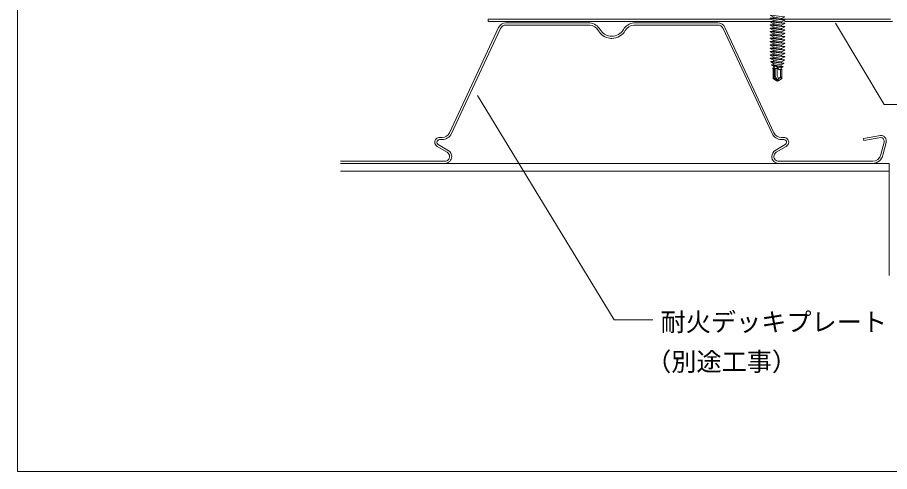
# Model space of a CAD drawing. Units: millimetres, scale not verified. Extents: x -405 to 405, y -283 to 276.
# Drawn here: x -405 to 11, y -264 to -47.3 of the extents above; entities that cross this region are included whole.
import ezdxf
from ezdxf.enums import TextEntityAlignment as Align

# ---------------------------------------------------------------- set-up
doc = ezdxf.new("R2010")
doc.units = ezdxf.units.MM
doc.header["$LTSCALE"] = 3
for name, color, linetype, lineweight in [('1-0_芯・寸法線', 7, 'Continuous', 9), ('1-6_アンカー類', 4, 'Continuous', 9), ('1-9_下地鋼板', 1, 'Continuous', 9), ('1-A_元図・躯体', 7, 'Continuous', 9), ('F-F', 7, 'Continuous', 9)]:
    doc.layers.add(name, color=color, linetype=linetype, lineweight=lineweight)
doc.styles.add('ＭＳ ゴシック', font='')
doc.styles.get('ＭＳ ゴシック').set_extended_font_data('MS Gothic')

msp = doc.modelspace()

# ---------------------------------------------------------------- linework, layer by layer
at = {"layer": '1-0_芯・寸法線'}
for points in [[(-14.836, -50.105), (8.47, -88.913), (27.286, -88.913)], [(-185.584, -84.514), (-120.397, -191.678), (-101.922, -191.678)]]:
    msp.add_lwpolyline(points, dxfattribs=at)
at = {"layer": '1-6_アンカー類'}
for p, q in [((-45.908, -47.723), (-45.908, -47.873)), ((-45.908, -49.313), (-45.908, -49.462)), ((-40.458, -47.849), (-40.458, -48.35)), ((-40.458, -49.439), (-40.458, -49.941)), ((-45.908, -50.903), (-45.908, -51.053)), ((-45.908, -52.493), (-45.908, -52.643)), ((-40.458, -51.029), (-40.458, -51.53)), ((-40.458, -52.619), (-40.458, -53.12)), ((-45.908, -54.083), (-45.908, -54.233)), ((-45.908, -55.673), (-45.908, -55.823)), ((-45.908, -57.263), (-45.908, -57.413)), ((-40.458, -54.208), (-40.458, -54.71)), ((-40.458, -55.799), (-40.458, -56.3)), ((-40.458, -57.389), (-40.458, -57.891)), ((-45.908, -58.852), (-45.908, -59.003)), ((-45.908, -60.443), (-45.908, -60.593)), ((-45.908, -62.033), (-45.908, -62.182)), ((-40.458, -58.979), (-40.458, -59.48)), ((-40.458, -60.569), (-40.458, -61.07)), ((-40.458, -62.159), (-40.458, -62.661)), ((-45.908, -63.623), (-45.908, -63.773)), ((-45.908, -65.213), (-45.908, -65.363)), ((-40.458, -63.749), (-40.458, -64.251)), ((-40.458, -65.339), (-40.458, -65.84)), ((-45.908, -66.803), (-45.908, -66.953)), ((-45.656, -68.393), (-45.656, -68.543)), ((-45.338, -69.983), (-45.338, -70.133)), ((-40.569, -68.528), (-40.611, -69.036)), ((-44.811, -71.554), (-44.674, -71.906)), ((-44.558, -76.449), (-44.558, -72.204)), ((-44.208, -70.733), (-44.208, -71.501)), ((-44.058, -76.189), (-44.058, -72.016)), ((-43.795, -70.817), (-44.045, -71.539)), ((-42.106, -71.704), (-43.914, -71.704)), ((-40.958, -75.401), (-40.958, -72.204)), ((-40.359, -76.449), (-40.359, -72.204)), ((-41.361, -76.175), (-41.429, -76.222))]:
    msp.add_line(p, q, dxfattribs=at)
for points in [[(-40.94, -48.295), (-44.459, -47.596), (-44.459, -47.054), (-40.458, -47.849), (-39.008, -47.078), (-45.908, -46.283), (-44.459, -47.054)], [(-44.459, -47.596), (-45.908, -47.723), (-39.008, -48.518), (-39.008, -48.668)], [(-40.94, -49.885), (-44.459, -49.185), (-44.459, -48.644), (-40.458, -49.439), (-39.008, -48.668), (-45.908, -47.873), (-44.459, -48.644)], [(-44.459, -49.185), (-45.908, -49.313), (-39.008, -50.108), (-39.008, -50.258)], [(-40.94, -51.475), (-44.459, -50.776), (-44.459, -50.233), (-40.458, -51.029), (-39.008, -50.258), (-45.908, -49.462), (-44.459, -50.233)], [(-44.459, -50.776), (-45.908, -50.903), (-39.008, -51.698), (-39.008, -51.848)], [(-40.94, -53.065), (-44.459, -52.366), (-44.459, -51.824), (-40.458, -52.619), (-39.008, -51.848), (-45.908, -51.053), (-44.459, -51.824)], [(-44.459, -52.366), (-45.908, -52.493), (-39.008, -53.288), (-39.008, -53.437)], [(-40.94, -54.655), (-44.459, -53.956), (-44.459, -53.414), (-40.458, -54.208), (-39.008, -53.437), (-45.908, -52.643), (-44.459, -53.414)], [(-44.459, -53.956), (-45.908, -54.083), (-39.008, -54.877), (-39.008, -55.028)], [(-40.94, -56.245), (-44.459, -55.546), (-44.459, -55.004), (-40.458, -55.799), (-39.008, -55.028), (-45.908, -54.233), (-44.459, -55.004)], [(-44.459, -55.546), (-45.908, -55.673), (-39.008, -56.468), (-39.008, -56.618)], [(-40.94, -57.835), (-44.459, -57.136), (-44.459, -56.594), (-40.458, -57.389), (-39.008, -56.618), (-45.908, -55.823), (-44.459, -56.594)], [(-44.459, -57.136), (-45.908, -57.263), (-39.008, -58.058), (-39.008, -58.208)], [(-40.94, -59.425), (-44.459, -58.726), (-44.459, -58.184), (-40.458, -58.979), (-39.008, -58.208), (-45.908, -57.413), (-44.459, -58.184)], [(-44.459, -58.726), (-45.908, -58.852), (-39.008, -59.648), (-39.008, -59.798)], [(-40.94, -61.015), (-44.459, -60.316), (-44.459, -59.774), (-40.458, -60.569), (-39.008, -59.798), (-45.908, -59.003), (-44.459, -59.774)], [(-44.459, -60.316), (-45.908, -60.443), (-39.008, -61.238), (-39.008, -61.388)], [(-40.94, -62.605), (-44.459, -61.905), (-44.459, -61.364), (-40.458, -62.159), (-39.008, -61.388), (-45.908, -60.593), (-44.459, -61.364)], [(-44.459, -61.905), (-45.908, -62.033), (-39.008, -62.828), (-39.008, -62.978)], [(-40.94, -64.195), (-44.459, -63.496), (-44.459, -62.953), (-40.458, -63.749), (-39.008, -62.978), (-45.908, -62.182), (-44.459, -62.953)], [(-44.459, -63.496), (-45.908, -63.623), (-39.008, -64.418), (-39.008, -64.568)], [(-40.94, -65.785), (-44.459, -65.086), (-44.459, -64.544), (-40.458, -65.339), (-39.008, -64.568), (-45.908, -63.773), (-44.459, -64.544)], [(-44.459, -65.086), (-45.908, -65.213), (-39.008, -66.008), (-39.008, -66.158)], [(-40.954, -67.379), (-41.803, -67.204), (-44.459, -66.676), (-44.459, -66.134), (-40.458, -66.928), (-39.008, -66.158), (-45.908, -65.363), (-44.459, -66.134)], [(-44.459, -66.676), (-45.908, -66.803), (-43.071, -67.13), (-39.102, -67.597), (-39.102, -67.748)], [(-41.168, -68.965), (-44.369, -68.28), (-44.413, -67.748), (-40.569, -68.528), (-39.102, -67.748), (-43.087, -67.278), (-45.908, -66.953), (-44.413, -67.748)], [(-44.369, -68.28), (-45.656, -68.393), (-39.42, -69.188), (-39.42, -69.338)], [(-41.299, -70.558), (-42.857, -70.204), (-44.235, -69.886), (-44.286, -69.271), (-40.693, -70.014), (-39.42, -69.338), (-45.656, -68.543), (-44.286, -69.271)], [(-44.235, -69.886), (-45.338, -69.983), (-44.299, -70.13), (-39.801, -70.772), (-39.893, -71.01)], [(-42.512, -71.077), (-40.708, -71.444), (-39.893, -71.01), (-44.32, -70.277), (-45.338, -70.133), (-44.208, -70.733), (-43.795, -70.817), (-43.177, -70.655), (-42.558, -71.006)], [(-40.708, -70.643), (-40.708, -70.204), (-40.693, -70.014)], [(-40.478, -67.436), (-40.458, -67.204), (-40.458, -66.928)], [(-44.228, -72.068), (-44.048, -72.013), (-43.904, -71.716), (-44.045, -71.539), (-44.208, -71.501), (-44.811, -71.554), (-43.904, -71.716)], [(-44.404, -72.05), (-44.674, -71.906), (-44.048, -72.013)], [(-40.598, -76.227), (-40.359, -76.449), (-42.007, -77.604), (-42.458, -77.704), (-42.91, -77.604), (-44.558, -76.449), (-44.058, -76.189), (-42.505, -77.276), (-43.558, -75.452), (-43.558, -71.704)], [(-41.588, -72.129), (-41.781, -72.204), (-42.558, -71.006), (-42.558, -75.244), (-42.077, -76.078)], [(-40.708, -71.444), (-40.708, -71.877), (-40.359, -72.204), (-41.781, -72.204)], [(-42.059, -76.939), (-42.458, -77.704), (-42.505, -77.276), (-42.91, -77.604)]]:
    msp.add_lwpolyline(points, dxfattribs=at)
for points in [[(-44.228, -72.068), (-44.404, -72.05), (-44.558, -72.204)], [(-41.588, -72.129), (-41.171, -72.204), (-41.889, -72.038)]]:
    msp.add_lwpolyline(points, close=True, dxfattribs=at)
for centre, radius, start, end in [((-42.854, -76.525), 0.897, 0.02055, 29.9316), ((-41.687, -75.853), 0.451, 210.04343, 269.99329), ((-40.275, -77.871), 2.012, 124.96838, 152.40565), ((-42.85, -76.525), 0.893, 332.39307, 359.99101), ((-41.687, -75.852), 0.452, 270.05892, 304.92205), ((-41.904, -75.401), 0.945, 304.99606, 0.00056), ((-41.012, -76.675), 0.61, 90.0363, 124.98503), ((-41.012, -76.673), 0.609, 47.0735, 89.99254), ((-39.83, -75.4), 1.129, 180.04784, 227.13819)]:
    msp.add_arc(centre, radius, start, end, dxfattribs=at)
at = {"layer": '1-9_下地鋼板'}
for p, q in [((-180.388, -48.229), (-180.388, -49.236)), ((-45.238, -48.229), (-180.388, -48.229)), ((-180.388, -49.236), (-45.034, -49.236)), ((11.4, -48.229), (-40.233, -48.229)), ((-39.137, -49.236), (12.4, -49.236))]:
    msp.add_line(p, q, dxfattribs=at)
at = {"layer": '1-A_元図・躯体'}
for p, q in [((-175.496, -52.204), (-198.901, -102.362)), ((-174.59, -52.626), (-197.994, -102.785)), ((-131.973, -49.968), (-171.986, -49.968)), ((-132.025, -50.968), (-171.986, -50.968)), ((-45.016, -102.784), (-68.421, -52.592)), ((-44.11, -102.362), (-67.515, -52.17)), ((-204.268, -107.997), (-199.458, -110.831)), ((-202.41, -104.598), (-203.614, -104.598)), ((-202.41, -105.598), (-203.614, -105.598)), ((-43.553, -110.831), (-38.742, -107.997)), ((-39.396, -104.598), (-40.599, -104.598)), ((-39.396, -105.598), (-40.599, -105.598)), ((6.815, -112.788), (8.416, -106.814)), ((9.382, -107.073), (7.781, -113.046)), ((-204.775, -108.859), (-199.965, -111.693)), ((-43.045, -111.693), (-38.234, -108.859)), ((-201.126, -115.953), (-250.96, -115.953)), ((3.007, -115.953), (-41.883, -115.953)), ((3.007, -116.953), (-41.883, -116.953)), ((-250.959, -120.682), (10.799, -120.682))]:
    msp.add_line(p, q, dxfattribs=at)
for points in [[(-70.94, -49.967), (-71.025, -49.968), (-111.038, -49.968)], [(-70.941, -50.967), (-71.025, -50.968), (-110.985, -50.968)], [(6.787, -104.599), (-1.189, -106.005), (-1.363, -105.02), (6.708, -103.597), (6.716, -103.597)], [(-250.959, -116.979), (10.799, -116.979), (10.799, -170.404)]]:
    msp.add_lwpolyline(points, dxfattribs=at)
for centre, radius, start, end in [((-171.986, -53.841), 3.873, 90.00037, 154.99059), ((-171.986, -53.841), 2.873, 89.99946, 154.98165), ((-132.618, -56.363), 5.427, 29.65752, 83.73337), ((-132.618, -56.363), 6.427, 29.79365, 84.24121), ((-121.505, -49.904), 7.426, 210.53647, 262.8647), ((-121.505, -49.904), 6.427, 210.53725, 262.86322), ((-121.505, -49.905), 6.426, 269.99874, 329.8418), ((-121.505, -49.904), 7.426, 270.00075, 329.83265), ((-110.392, -56.364), 6.428, 95.76499, 149.82989), ((-110.394, -56.361), 5.425, 96.26123, 149.84652), ((-70.941, -53.734), 2.767, 24.36672, 90.00582), ((-70.94, -53.733), 3.765, 24.51852, 89.99919), ((-121.511, -49.953), 7.377, 262.86026, 270.04199), ((-121.509, -49.941), 6.389, 262.85587, 270.02991), ((-202.41, -100.726), 3.872, 270.00359, 335.01251), ((-202.41, -100.726), 4.872, 269.99981, 335.00486), ((-40.6, -100.725), 4.873, 204.99682, 270.00206), ((-40.599, -100.724), 3.874, 205.0038, 270.00082), ((6.715, -106.358), 2.761, 359.99631, 89.99746), ((-203.614, -106.887), 2.289, 89.99622, 179.99627), ((-203.613, -106.886), 2.289, 180.0117, 239.49559), ((-203.614, -106.887), 1.289, 89.99996, 180.00004), ((-203.614, -106.887), 1.289, 180.00181, 239.49907), ((-39.396, -106.887), 2.289, 359.9999, 90.0001), ((-39.396, -106.887), 1.289, 359.99093, 89.99128), ((-39.396, -106.887), 1.289, 300.50556, 0.00134), ((-39.396, -106.887), 2.289, 300.51092, 359.99494), ((6.715, -106.358), 1.761, 0.00383, 87.65667), ((6.747, -106.363), 1.729, 344.87524, 0.148), ((6.718, -106.358), 2.758, 344.99014, 0.00446), ((-201.126, -113.665), 2.289, 0.02395, 59.52151), ((-201.126, -113.666), 3.289, 0.02185, 59.51756), ((-41.884, -113.664), 3.288, 120.49664, 180.00663), ((-41.883, -113.664), 2.289, 120.51568, 180.00019), ((-201.126, -113.664), 2.289, 269.99953, 0.00047), ((-201.126, -113.664), 3.289, 269.99967, 0.00033), ((-41.883, -113.664), 3.289, 179.99972, 270.00028), ((-41.883, -113.664), 2.289, 179.9996, 270.0004), ((3.007, -112.08), 3.873, 269.99936, 350.00308), ((3.007, -112.08), 4.873, 269.99861, 349.99895)]:
    msp.add_arc(centre, radius, start, end, dxfattribs=at)
at = {"layer": 'F-F'}
msp.add_line((-405, 276), (-405, -264), dxfattribs=at)
msp.add_lwpolyline([(-405, 276), (405, 276), (405, -264), (-405, -264)], dxfattribs=at)

# ---------------------------------------------------------------- texts
at = {"layer": '1-0_芯・寸法線', "style": 'ＭＳ ゴシック'}
for s, p in [('耐火デッキプレート', (-98.216, -199.675)), ('（別途工事）', (-105.106, -218.61))]:
    msp.add_text(s, height=8.798, dxfattribs=at).set_placement(p, align=Align.BOTTOM_LEFT)

doc.saveas('drawing.dxf')
